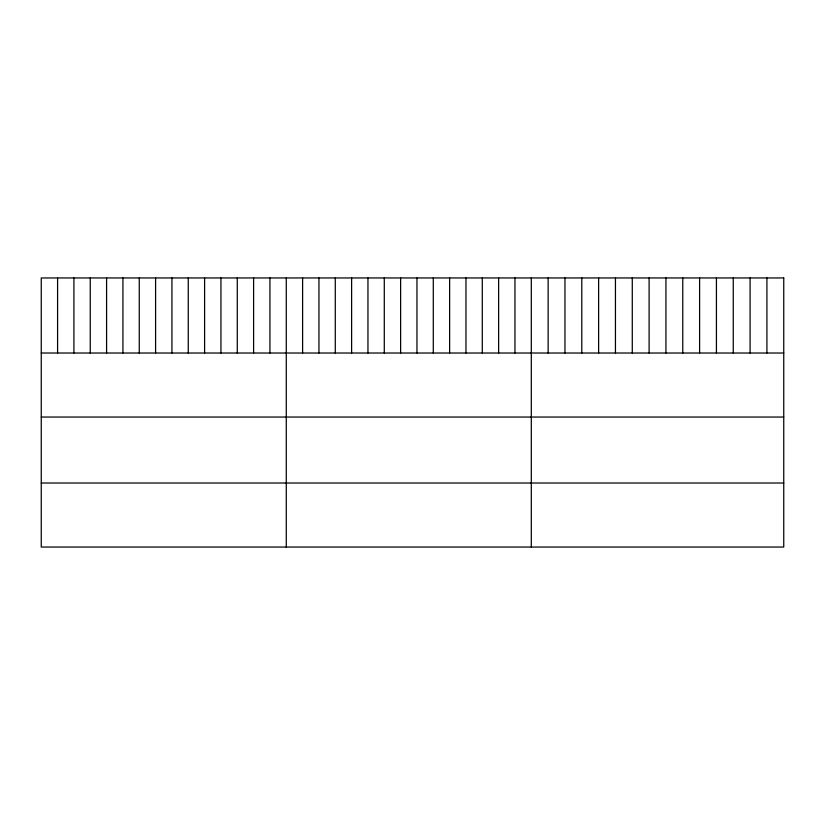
<?xml version="1.0" encoding="UTF-8"?>
<svg xmlns="http://www.w3.org/2000/svg" width="825" height="825" viewBox="0 0 825 825"><rect width="100%" height="100%" fill="white"/><g stroke="black" fill="none" stroke-linecap="round" stroke-linejoin="round"><path stroke-width="1.24" d="M41.25 353.017L783.75 353.017M41.25 417.048L783.75 417.048M41.25 483.017L783.75 483.017M766.92 277.953L766.92 353.017M750.09 277.953L750.09 353.017M733.26 277.953L733.26 353.017M716.43 277.953L716.43 353.017M699.6 277.953L699.6 353.017M682.77 277.953L682.77 353.017M665.94 277.953L665.94 353.017M649.11 277.953L649.11 353.017M632.28 277.953L632.28 353.017M615.45 277.953L615.45 353.017M598.62 277.953L598.62 353.017M581.79 277.953L581.79 353.017M564.96 277.953L564.96 353.017M548.13 277.953L548.13 353.017M531.3 277.953L531.3 547.047M514.965 277.953L514.965 353.017M498.63 277.953L498.63 353.017M482.295 277.953L482.295 353.017M465.96 277.953L465.96 353.017M449.625 277.953L449.625 353.017M433.29 277.953L433.29 353.017M416.955 277.953L416.955 353.017M400.62 277.953L400.62 353.017M384.285 277.953L384.285 353.017M367.95 277.953L367.95 353.017M351.615 277.953L351.615 353.017M335.28 277.953L335.28 353.017M318.945 277.953L318.945 353.017M302.61 277.953L302.61 353.017M286.275 277.953L286.275 547.047M269.94 277.953L269.94 353.017M253.605 277.953L253.605 353.017M237.27 277.953L237.27 353.017M220.935 277.953L220.935 353.017M204.6 277.953L204.6 353.017M188.265 277.953L188.265 353.017M171.93 277.953L171.93 353.017M155.595 277.953L155.595 353.017M139.26 277.953L139.26 353.017M122.925 277.953L122.925 353.017M106.59 277.953L106.59 353.017M90.255 277.953L90.255 353.017M73.92 277.953L73.92 353.017M57.585 277.953L57.585 353.017M783.75 277.953L41.25 277.953L41.25 547.047L783.75 547.047L783.75 277.953"/></g></svg>
